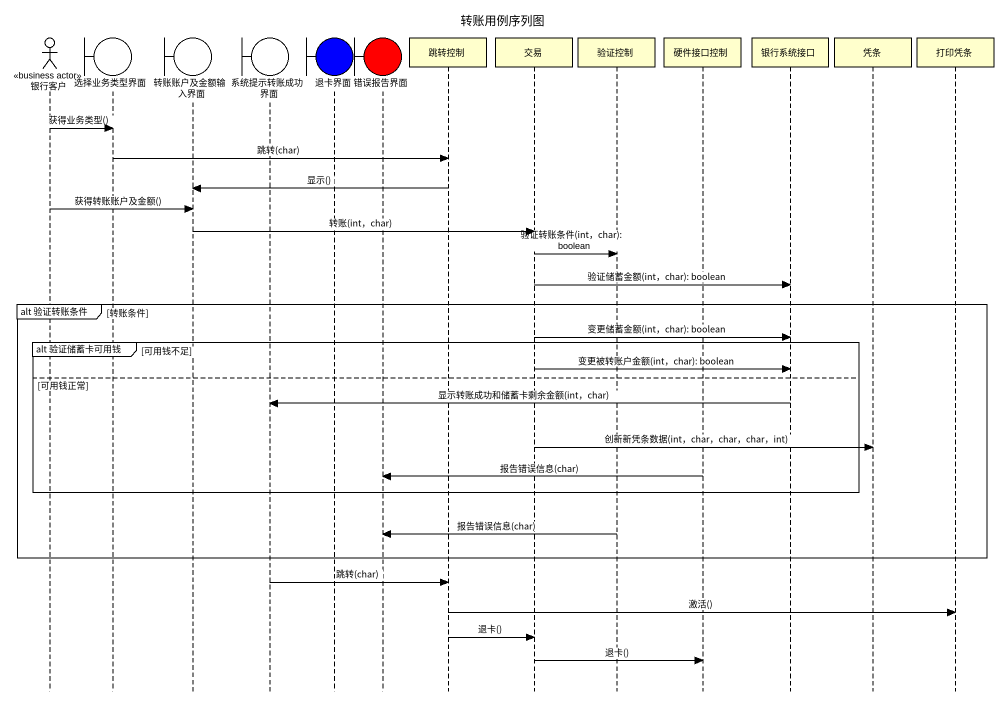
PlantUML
@startuml
title 转账用例序列图
hide footbox
actor 银行客户 <<business actor>>
boundary 选择业务类型界面
boundary 转账账户及金额输入界面
boundary 系统提示转账成功界面
boundary 退卡界面 #0000FF
boundary 错误报告界面 #FF0000
participant 跳转控制
participant 交易
participant 验证控制
participant 硬件接口控制
participant 银行系统接口
participant 凭条
participant 打印凭条

银行客户 -> 选择业务类型界面 : 获得业务类型()
选择业务类型界面 -> 跳转控制 : 跳转(char)
跳转控制 -> 转账账户及金额输入界面 : 显示()
银行客户 -> 转账账户及金额输入界面 : 获得转账账户及金额()
转账账户及金额输入界面 -> 交易 : 转账(int，char)
交易 -> 验证控制 : 验证转账条件(int，char): boolean
交易 -> 银行系统接口 : 验证储蓄金额(int，char): boolean
group alt 验证转账条件 [转账条件]
  交易 -> 银行系统接口 : 变更储蓄金额(int，char): boolean
  group alt 验证储蓄卡可用钱 [可用钱不足]
    交易 -> 银行系统接口 : 变更被转账户金额(int，char): boolean
  else 可用钱正常
    银行系统接口 -> 系统提示转账成功界面 : 显示转账成功和储蓄卡剩余金额(int，char)
    交易 -> 凭条 : 创新新凭条数据(int，char，char，char，int)
    硬件接口控制 -> 错误报告界面 : 报告错误信息(char)
  end
  验证控制 -> 错误报告界面 : 报告错误信息(char)
end
系统提示转账成功界面 -> 跳转控制 : 跳转(char)
跳转控制 -> 打印凭条 : 激活()
跳转控制 -> 交易 : 退卡()
交易 -> 硬件接口控制 : 退卡()
@enduml
